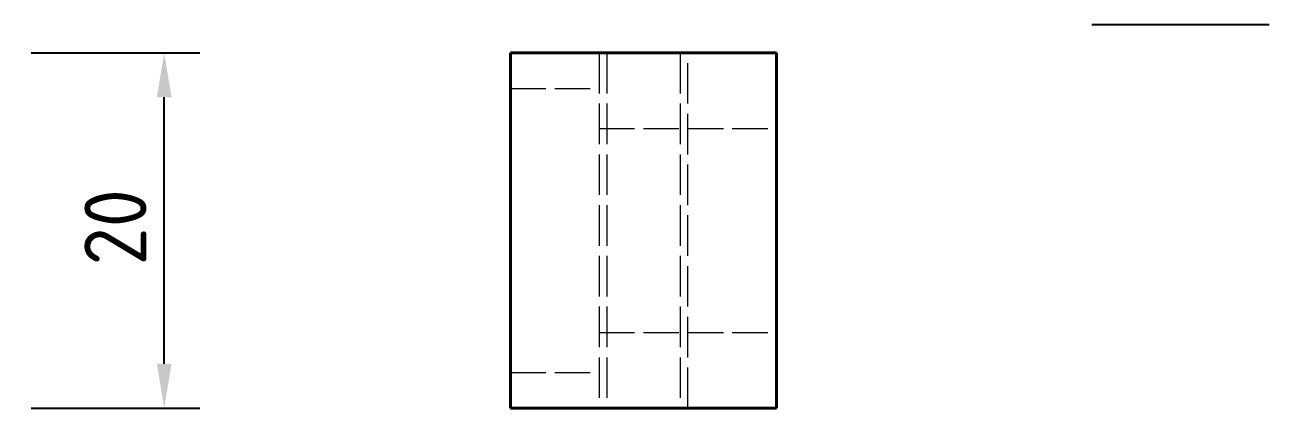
# Model space of a CAD drawing. Header units: millimetres. Extents: x 0 to 210, y 0 to 297.
# Drawn here: x 139.9 to 210, y 126.9 to 148.5 of the extents above; entities that cross this region are included whole.
import ezdxf

# ---------------------------------------------------------------- set-up
doc = ezdxf.new("R2010")
doc.units = ezdxf.units.MM
doc.linetypes.add('DASHED', pattern=[0.2067, 0.1654, -0.0413])
doc.layers.get('0').update_dxf_attribs({"color": 3, "lineweight": 25})
for name, color, linetype, lineweight in [('가려진 것(ISO)', 2, 'DASHED', 18), ('가시적인 것(ISO)', 3, 'Continuous', 40), ('경계(ISO)', 7, 'Continuous', 25), ('치수(ISO)', 2, 'Continuous', 25)]:
    doc.layers.add(name, color=color, linetype=linetype, lineweight=lineweight)
doc.styles.add('치수 텍스트_PSTEK_POSCO', font='isocp.shx')
doc.dimstyles.new('치수_PSTEK_POSCO', dxfattribs={"dimtxt": 3.5, "dimasz": 2.5, "dimexe": 2, "dimexo": 2.5, "dimgap": 1, "dimtad": 1, "dimrnd": 1e-08, "dimdsep": 46, "dimtxsty": '치수 텍스트_PSTEK_POSCO', "dimcen": 0.09, "dimdle": 10, "dimclrd": 7, "dimclre": 7, "dimclrt": 2, "dimadec": 1, "dimazin": 2, "dimtfac": 1, "dimtmove": 0, "dimatfit": 3, "dimfxl": 0, "dimtolj": 1, "dimlwd": -1, "dimlwe": -1, "dimarcsym": 0})

# ---------------------------------------------------------------- blocks, each defined once
blk = doc.blocks.new('경계 Default Border')
at = {"layer": '경계(ISO)', "flags": 128}
blk.add_lwpolyline([(210, 148.5000038146973), (200, 148.5000038146973)], dxfattribs=at)
blk = doc.blocks.new('*D31')
at = {"layer": 'Defpoints', "color": 0}
for p in [(137.7318775448495, 146.9241064697981), (147.7318775448495, 146.9241064697981), (137.7318775448495, 126.9241064697981)]:
    blk.add_point(p, dxfattribs=at)
at = {"layer": '치수(ISO)', "color": 7}
for p, q in [((140.2318775448495, 146.9241064697981), (149.7318775448495, 146.9241064697981)), ((147.7318775448495, 129.4241064697981), (147.7318775448495, 144.4241064697981)), ((140.2318775448495, 126.9241064697981), (149.7318775448495, 126.9241064697981))]:
    blk.add_line(p, q, dxfattribs=at)
for points in [[(147.3152108781829, 144.4241064697981), (148.1485442115162, 144.4241064697981), (147.7318775448495, 146.9241064697981)], [(147.3152108781829, 129.4241064697981), (148.1485442115162, 129.4241064697981), (147.7318775448495, 126.9241064697981)]]:
    blk.add_solid(points, dxfattribs=at)
at = {"layer": '치수(ISO)', "color": 2, "insert": (144.9815330566605, 134.9532895406642), "char_height": 3.5, "attachment_point": 4, "rotation": 90, "style": '치수 텍스트_PSTEK_POSCO'}
blk.add_mtext('\\A1;20', dxfattribs=at)

msp = doc.modelspace()

# ---------------------------------------------------------------- linework, layer by layer
at = {"layer": '가려진 것(ISO)', "ltscale": 13.82265567779541}
for p, q in [((172.2419312427498, 146.9241064697981), (172.2419312427498, 126.9241064697981)), ((172.6749312427498, 146.9241064697981), (172.6749312427498, 126.9241064697981)), ((176.8089312427498, 146.9241064697981), (176.8089312427498, 126.9241064697981)), ((177.2419312427498, 126.9241064697981), (177.2419312427498, 146.9241064697981))]:
    msp.add_line(p, q, dxfattribs=at)
at = {"layer": '가려진 것(ISO)', "ltscale": 12.09482383728027}
for p, q in [((167.2419312427468, 144.9241064697981), (172.2419312427468, 144.9241064697981)), ((172.2419312427468, 142.6741064697981), (182.2419312427468, 142.6741064697981)), ((172.2419312427468, 131.1741064697981), (182.2419312427468, 131.1741064697981)), ((167.2419312427468, 128.9241064697981), (172.2419312427468, 128.9241064697981))]:
    msp.add_line(p, q, dxfattribs=at)
at = {"layer": '가시적인 것(ISO)'}
for p, q in [((167.241931242752, 146.9241064697981), (182.241931242752, 146.9241064697981)), ((167.241931242752, 126.9241064697981), (167.241931242752, 146.9241064697981)), ((182.241931242752, 146.9241064697981), (182.241931242752, 126.9241064697981)), ((167.241931242752, 126.9241064697981), (182.241931242752, 126.9241064697981))]:
    msp.add_line(p, q, dxfattribs=at)

# ---------------------------------------------------------------- block references
msp.add_blockref('경계 Default Border', (0, 0))

# ---------------------------------------------------------------- dimensions: what is measured, and where the dimension line sits
at = {"layer": '치수(ISO)', "color": 7}
dim = msp.add_linear_dim(base=(147.7318775448495, 146.9241064697981), p1=(137.7318775448495, 126.9241064697981), p2=(137.7318775448495, 146.9241064697981), angle=90, dimstyle='치수_PSTEK_POSCO', override={"dimdec": 2, "dimtp": 0, "dimtm": -0, "dimtdec": 2, "dimtofl": 0, "dimatfit": 1}, dxfattribs=at)
dim.commit()
dim.dimension.update_dxf_attribs({"geometry": '*D31', "text_midpoint": (147.7318775448495, 136.9241064697981), "dimtype": 160})

doc.saveas('drawing.dxf')
